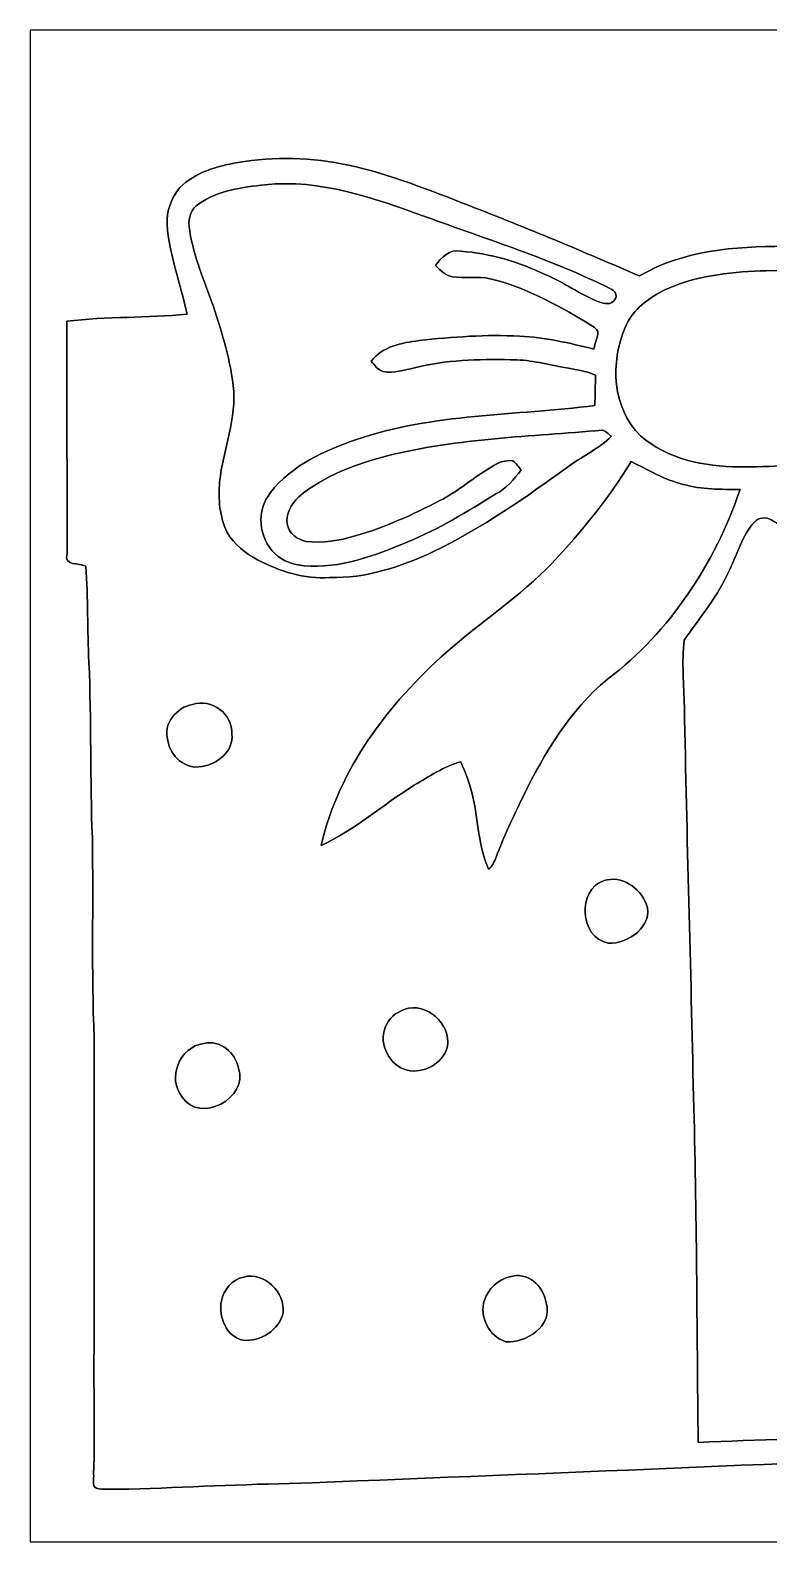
# Model space of a CAD drawing. Header units: centimetres. Extents: x -16.8 to 16.8, y -16.7 to 16.7.
# Drawn here: x -16.77 to -0.5, y -16.67 to 16.67 of the extents above; entities that cross this region are included whole.
import ezdxf

# ---------------------------------------------------------------- set-up
doc = ezdxf.new("R2010")
doc.units = ezdxf.units.CM
doc.header["$MEASUREMENT"] = 0
doc.layers.add('Layer 1', color=7, linetype='Continuous')

msp = doc.modelspace()

# ---------------------------------------------------------------- linework, layer by layer
at = {"layer": 'Layer 1', "color": 7}
for points, knots in [([(-16.77458, 16.66875), (-16.77458, 16.66875), (16.77458, 16.66875), (16.77458, 16.66875), (16.77458, 16.66875), (16.77458, 16.66875), (16.77458, -16.66875), (16.77458, -16.66875), (16.77458, -16.66875), (16.77458, -16.66875), (-16.77458, -16.66875), (-16.77458, -16.66875), (-16.77458, -16.66875), (-16.77458, -16.66875), (-16.77458, 16.66875), (-16.77458, 16.66875), (-16.77458, 16.66875), (-16.77458, 16.66875), (-16.77458, 16.66875), (-16.77458, 16.66875)], [0, 0, 0, 0, 0.16666667, 0.16666667, 0.16666667, 0.16666667, 0.33333333, 0.33333333, 0.33333333, 0.33333333, 0.5, 0.5, 0.5, 0.5, 0.66666667, 0.66666667, 0.66666667, 0.66666667, 1, 1, 1, 1]), ([(9.79029, 14.87699), (8.35201, 14.79585), (6.91339, 14.59512), (5.53014, 14.18308), (5.53014, 14.18308), (4.18359, 13.76116), (3.00531, 12.94553), (1.86478, 12.13908), (1.86478, 12.13908), (1.57268, 11.95423), (1.30246, 11.58628), (0.91475, 11.72704), (0.91475, 11.72704), (0.56303, 11.81876), (0.20743, 11.90449), (-0.15804, 11.90519), (-0.15804, 11.90519), (-1.24425, 11.89531), (-2.38725, 11.82017), (-3.34292, 11.24832), (-3.34292, 11.24832), (-4.58646, 11.78384), (-5.83283, 12.31336), (-7.09683, 12.79948), (-7.09683, 12.79948), (-7.96819, 13.14274), (-8.84273, 13.49199), (-9.75995, 13.69307), (-9.75995, 13.69307), (-10.5597, 13.87369), (-11.39402, 13.88181), (-12.20188, 13.75163), (-12.20188, 13.75163), (-12.65978, 13.66908), (-13.14062, 13.53644), (-13.47858, 13.19671), (-13.47858, 13.19671), (-13.66485, 12.97199), (-13.77315, 12.67848), (-13.75904, 12.38497), (-13.75904, 12.38497), (-13.70965, 11.70587), (-13.45353, 11.06593), (-13.31877, 10.40306), (-13.31877, 10.40306), (-14.20036, 10.32192), (-15.08936, 10.3572), (-15.96919, 10.25031), (-15.96919, 10.25031), (-15.97836, 8.54428), (-15.95614, 6.83789), (-15.96284, 5.13151), (-15.96284, 5.13151), (-16.04857, 4.82812), (-15.69896, 4.94171), (-15.54798, 4.84611), (-15.54798, 4.84611), (-15.49753, 4.14302), (-15.51693, 3.43676), (-15.48095, 2.73297), (-15.48095, 2.73297), (-15.42697, 1.44039), (-15.45731, 0.1464), (-15.40475, -1.14618), (-15.40475, -1.14618), (-15.38111, -2.61585), (-15.42838, -4.08658), (-15.36559, -5.5559), (-15.36559, -5.5559), (-15.36065, -7.79039), (-15.36383, -10.02453), (-15.36453, -12.25903), (-15.36453, -12.25903), (-15.38746, -13.23516), (-15.33772, -14.2113), (-15.38005, -15.18708), (-15.38005, -15.18708), (-15.35818, -15.26787), (-15.43262, -15.43932), (-15.31761, -15.48977), (-15.31761, -15.48977), (-15.16027, -15.53034), (-14.99447, -15.50141), (-14.83431, -15.51129), (-14.83431, -15.51129), (-13.57595, -15.48553), (-12.31935, -15.40475), (-11.06064, -15.38499), (-11.06064, -15.38499), (-5.74463, -15.17721), (-0.42863, -14.96166), (4.88632, -14.72424), (4.88632, -14.72424), (8.75206, -14.54044), (12.61957, -14.38204), (16.48248, -14.14815), (16.48248, -14.14815), (16.53328, -12.50597), (16.41052, -10.86626), (16.34208, -9.22655), (16.34208, -9.22655), (16.24259, -7.77734), (16.13711, -6.32813), (16.008, -4.88103), (16.008, -4.88103), (15.69508, -1.11054), (15.27563, 2.65324), (15.10312, 6.43396), (15.10312, 6.43396), (15.3349, 6.46994), (15.57337, 6.483), (15.79668, 6.56061), (15.79668, 6.56061), (15.4619, 8.20808), (15.86794, 9.93422), (15.37123, 11.55735), (15.37123, 11.55735), (14.33336, 11.56159), (13.30149, 11.38837), (12.26291, 11.45963), (12.26291, 11.45963), (12.28513, 12.21211), (12.67636, 12.93636), (12.48798, 13.69448), (12.48798, 13.69448), (12.39132, 14.19049), (11.97786, 14.56514), (11.51043, 14.71612), (11.51043, 14.71612), (10.95551, 14.89004), (10.36637, 14.89886), (9.79029, 14.87699)], [0, 0, 0, 0, 0.02941176, 0.02941176, 0.02941176, 0.02941176, 0.05882353, 0.05882353, 0.05882353, 0.05882353, 0.08823529, 0.08823529, 0.08823529, 0.08823529, 0.11764706, 0.11764706, 0.11764706, 0.11764706, 0.14705882, 0.14705882, 0.14705882, 0.14705882, 0.17647059, 0.17647059, 0.17647059, 0.17647059, 0.20588235, 0.20588235, 0.20588235, 0.20588235, 0.23529412, 0.23529412, 0.23529412, 0.23529412, 0.26470588, 0.26470588, 0.26470588, 0.26470588, 0.29411765, 0.29411765, 0.29411765, 0.29411765, 0.32352941, 0.32352941, 0.32352941, 0.32352941, 0.35294118, 0.35294118, 0.35294118, 0.35294118, 0.38235294, 0.38235294, 0.38235294, 0.38235294, 0.41176471, 0.41176471, 0.41176471, 0.41176471, 0.44117647, 0.44117647, 0.44117647, 0.44117647, 0.47058824, 0.47058824, 0.47058824, 0.47058824, 0.5, 0.5, 0.5, 0.5, 0.52941176, 0.52941176, 0.52941176, 0.52941176, 0.55882353, 0.55882353, 0.55882353, 0.55882353, 0.58823529, 0.58823529, 0.58823529, 0.58823529, 0.61764706, 0.61764706, 0.61764706, 0.61764706, 0.64705882, 0.64705882, 0.64705882, 0.64705882, 0.67647059, 0.67647059, 0.67647059, 0.67647059, 0.70588235, 0.70588235, 0.70588235, 0.70588235, 0.73529412, 0.73529412, 0.73529412, 0.73529412, 0.76470588, 0.76470588, 0.76470588, 0.76470588, 0.79411765, 0.79411765, 0.79411765, 0.79411765, 0.82352941, 0.82352941, 0.82352941, 0.82352941, 0.85294118, 0.85294118, 0.85294118, 0.85294118, 0.88235294, 0.88235294, 0.88235294, 0.88235294, 0.91176471, 0.91176471, 0.91176471, 0.91176471, 0.94117647, 0.94117647, 0.94117647, 0.94117647, 1, 1, 1, 1]), ([(-11.60039, 13.26056), (-10.38154, 13.3918), (-9.20291, 12.96282), (-8.07403, 12.56206), (-8.07403, 12.56206), (-6.70278, 12.05442), (-5.29731, 11.62191), (-3.98533, 10.96821), (-3.98533, 10.96821), (-3.89855, 10.92835), (-3.81564, 10.82499), (-3.88832, 10.73291), (-3.88832, 10.73291), (-3.95852, 10.60062), (-4.12644, 10.63131), (-4.24462, 10.67682), (-4.24462, 10.67682), (-4.64891, 10.84686), (-5.01015, 11.10227), (-5.41267, 11.27584), (-5.41267, 11.27584), (-6.0004, 11.55629), (-6.63504, 11.75138), (-7.28733, 11.79336), (-7.28733, 11.79336), (-7.53181, 11.85086), (-7.71102, 11.65084), (-7.84366, 11.47939), (-7.84366, 11.47939), (-7.73324, 11.37779), (-7.62247, 11.25608), (-7.46725, 11.22998), (-7.46725, 11.22998), (-7.19138, 11.18835), (-6.90704, 11.25149), (-6.63434, 11.18517), (-6.63434, 11.18517), (-5.87551, 11.00631), (-5.18442, 10.62743), (-4.52191, 10.22738), (-4.52191, 10.22738), (-4.42983, 10.16988), (-4.32223, 10.12225), (-4.26191, 10.02736), (-4.26191, 10.02736), (-4.26685, 9.89295), (-4.32082, 9.76701), (-4.35328, 9.63789), (-4.35328, 9.63789), (-4.88809, 9.76806), (-5.42819, 9.89753), (-5.98064, 9.92011), (-5.98064, 9.92011), (-6.72289, 9.96386), (-7.46478, 9.90282), (-8.20244, 9.82451), (-8.20244, 9.82451), (-8.58591, 9.773), (-9.00783, 9.70033), (-9.25689, 9.36907), (-9.25689, 9.36907), (-9.17857, 9.2837), (-9.11154, 9.16905), (-8.9916, 9.13977), (-8.9916, 9.13977), (-8.75947, 9.09673), (-8.53193, 9.17504), (-8.30756, 9.22196), (-8.30756, 9.22196), (-7.61683, 9.39871), (-6.89928, 9.41282), (-6.19054, 9.40259), (-6.19054, 9.40259), (-5.80425, 9.40576), (-5.42643, 9.31545), (-5.05001, 9.24101), (-5.05001, 9.24101), (-4.80236, 9.19233), (-4.54942, 9.15846), (-4.31377, 9.06427), (-4.31377, 9.06427), (-4.318, 8.84061), (-4.324, 8.6166), (-4.33035, 8.39258), (-4.33035, 8.39258), (-6.08118, 8.16434), (-7.89058, 8.2229), (-9.57968, 7.64117), (-9.57968, 7.64117), (-10.28383, 7.40093), (-11.01337, 7.07707), (-11.47763, 6.46959), (-11.47763, 6.46959), (-11.80006, 6.08789), (-11.73974, 5.46629), (-11.38343, 5.12657), (-11.38343, 5.12657), (-11.21516, 4.95547), (-10.97033, 4.88597), (-10.7382, 4.85881), (-10.7382, 4.85881), (-9.94269, 4.7879), (-9.17504, 5.08071), (-8.45432, 5.38374), (-8.45432, 5.38374), (-7.76711, 5.65926), (-7.14199, 6.05896), (-6.51087, 6.44066), (-6.51087, 6.44066), (-6.27874, 6.56414), (-6.11082, 6.76487), (-5.95595, 6.97159), (-5.95595, 6.97159), (-6.01098, 7.0418), (-6.06108, 7.118), (-6.13339, 7.17197), (-6.13339, 7.17197), (-6.3059, 7.19526), (-6.47241, 7.12893), (-6.61211, 7.03439), (-6.61211, 7.03439), (-7.00229, 6.80826), (-7.33954, 6.50028), (-7.74347, 6.29779), (-7.74347, 6.29779), (-8.34002, 5.97994), (-8.96232, 5.70794), (-9.61037, 5.51392), (-9.61037, 5.51392), (-9.96068, 5.40949), (-10.32933, 5.35376), (-10.69516, 5.39468), (-10.69516, 5.39468), (-10.87967, 5.43348), (-11.06417, 5.56366), (-11.10756, 5.75557), (-11.10756, 5.75557), (-11.15589, 5.99334), (-11.02148, 6.21841), (-10.85709, 6.37646), (-10.85709, 6.37646), (-10.29123, 6.85059), (-9.58039, 7.10247), (-8.87589, 7.28804), (-8.87589, 7.28804), (-7.33601, 7.67221), (-5.73969, 7.70502), (-4.16807, 7.84966), (-4.16807, 7.84966), (-4.08834, 7.82567), (-4.02908, 7.76252), (-3.96416, 7.71349), (-3.96416, 7.71349), (-4.22522, 7.44149), (-4.58294, 7.29403), (-4.88068, 7.06826), (-4.88068, 7.06826), (-5.84059, 6.37434), (-6.81567, 5.68713), (-7.88564, 5.17137), (-7.88564, 5.17137), (-8.60249, 4.83517), (-9.37613, 4.57518), (-10.17729, 4.59846), (-10.17729, 4.59846), (-10.73362, 4.56001), (-11.27972, 4.73393), (-11.76584, 4.99145), (-11.76584, 4.99145), (-12.03043, 5.13468), (-12.28125, 5.328), (-12.43365, 5.59223), (-12.43365, 5.59223), (-12.60334, 5.9369), (-12.63121, 6.33236), (-12.60122, 6.70948), (-12.60122, 6.70948), (-12.52502, 7.4235), (-12.21246, 8.10577), (-12.30101, 8.83602), (-12.30101, 8.83602), (-12.37862, 9.47843), (-12.57547, 10.10003), (-12.78467, 10.71033), (-12.78467, 10.71033), (-12.98152, 11.24267), (-13.19953, 11.77396), (-13.27326, 12.34122), (-13.27326, 12.34122), (-13.28879, 12.52996), (-13.22881, 12.73986), (-13.05666, 12.84217), (-13.05666, 12.84217), (-12.6305, 13.13286), (-12.10204, 13.20765), (-11.60039, 13.26056)], [0, 0, 0, 0, 0.02, 0.02, 0.02, 0.02, 0.04, 0.04, 0.04, 0.04, 0.06, 0.06, 0.06, 0.06, 0.08, 0.08, 0.08, 0.08, 0.1, 0.1, 0.1, 0.1, 0.12, 0.12, 0.12, 0.12, 0.14, 0.14, 0.14, 0.14, 0.16, 0.16, 0.16, 0.16, 0.18, 0.18, 0.18, 0.18, 0.2, 0.2, 0.2, 0.2, 0.22, 0.22, 0.22, 0.22, 0.24, 0.24, 0.24, 0.24, 0.26, 0.26, 0.26, 0.26, 0.28, 0.28, 0.28, 0.28, 0.3, 0.3, 0.3, 0.3, 0.32, 0.32, 0.32, 0.32, 0.34, 0.34, 0.34, 0.34, 0.36, 0.36, 0.36, 0.36, 0.38, 0.38, 0.38, 0.38, 0.4, 0.4, 0.4, 0.4, 0.42, 0.42, 0.42, 0.42, 0.44, 0.44, 0.44, 0.44, 0.46, 0.46, 0.46, 0.46, 0.48, 0.48, 0.48, 0.48, 0.5, 0.5, 0.5, 0.5, 0.52, 0.52, 0.52, 0.52, 0.54, 0.54, 0.54, 0.54, 0.56, 0.56, 0.56, 0.56, 0.58, 0.58, 0.58, 0.58, 0.6, 0.6, 0.6, 0.6, 0.62, 0.62, 0.62, 0.62, 0.64, 0.64, 0.64, 0.64, 0.66, 0.66, 0.66, 0.66, 0.68, 0.68, 0.68, 0.68, 0.7, 0.7, 0.7, 0.7, 0.72, 0.72, 0.72, 0.72, 0.74, 0.74, 0.74, 0.74, 0.76, 0.76, 0.76, 0.76, 0.78, 0.78, 0.78, 0.78, 0.8, 0.8, 0.8, 0.8, 0.82, 0.82, 0.82, 0.82, 0.84, 0.84, 0.84, 0.84, 0.86, 0.86, 0.86, 0.86, 0.88, 0.88, 0.88, 0.88, 0.9, 0.9, 0.9, 0.9, 0.92, 0.92, 0.92, 0.92, 0.94, 0.94, 0.94, 0.94, 0.96, 0.96, 0.96, 0.96, 1, 1, 1, 1]), ([(-0.81315, 11.35733), (-0.14429, 11.38555), (0.55527, 11.36156), (1.17863, 11.09028), (1.17863, 11.09028), (2.1276, 10.63801), (2.6289, 9.43645), (2.28212, 8.44444), (2.28212, 8.44444), (2.06481, 7.83766), (1.45909, 7.51593), (0.90064, 7.28169), (0.90064, 7.28169), (0.24694, 7.04956), (-0.46143, 7.03721), (-1.14723, 7.03792), (-1.14723, 7.03792), (-1.91135, 7.0485), (-2.72944, 7.20231), (-3.3207, 7.7216), (-3.3207, 7.7216), (-3.94758, 8.33155), (-3.9938, 9.34438), (-3.65831, 10.11414), (-3.65831, 10.11414), (-3.52778, 10.46092), (-3.21698, 10.69728), (-2.9083, 10.87896), (-2.9083, 10.87896), (-2.2666, 11.22045), (-1.52894, 11.31358), (-0.81315, 11.35733)], [0, 0, 0, 0, 0.11111111, 0.11111111, 0.11111111, 0.11111111, 0.22222222, 0.22222222, 0.22222222, 0.22222222, 0.33333333, 0.33333333, 0.33333333, 0.33333333, 0.44444444, 0.44444444, 0.44444444, 0.44444444, 0.55555556, 0.55555556, 0.55555556, 0.55555556, 0.66666667, 0.66666667, 0.66666667, 0.66666667, 0.77777778, 0.77777778, 0.77777778, 0.77777778, 1, 1, 1, 1]), ([(-3.53131, 7.15539), (-3.15348, 6.97759), (-2.79153, 6.7497), (-2.38054, 6.65304), (-2.38054, 6.65304), (-1.9752, 6.53309), (-1.54764, 6.5465), (-1.12889, 6.53732), (-1.12889, 6.53732), (-1.6831, 4.90961), (-2.66912, 3.39972), (-4.04954, 2.35656), (-4.04954, 2.35656), (-4.88139, 1.67252), (-5.43948, 0.72531), (-5.91009, -0.2286), (-5.91009, -0.2286), (-6.12352, -0.66851), (-6.33271, -1.11196), (-6.50522, -1.56986), (-6.50522, -1.56986), (-6.54403, -1.66723), (-6.58566, -1.77059), (-6.6735, -1.8348), (-6.6735, -1.8348), (-6.89293, -1.33244), (-6.89928, -0.77117), (-7.01534, -0.24201), (-7.01534, -0.24201), (-7.07355, 0.02716), (-7.17515, 0.28328), (-7.28345, 0.53516), (-7.28345, 0.53516), (-7.65598, 0.43321), (-7.97913, 0.21237), (-8.30827, 0.01799), (-8.30827, 0.01799), (-9.00183, -0.40958), (-9.61637, -0.97331), (-10.36179, -1.31269), (-10.36179, -1.31269), (-9.9762, 0.37606), (-8.87942, 1.81293), (-7.60307, 2.9464), (-7.60307, 2.9464), (-6.84248, 3.62373), (-5.97711, 4.17971), (-5.26838, 4.91561), (-5.26838, 4.91561), (-4.62986, 5.6134), (-4.01355, 6.33801), (-3.53131, 7.15539)], [0, 0, 0, 0, 0.07142857, 0.07142857, 0.07142857, 0.07142857, 0.14285714, 0.14285714, 0.14285714, 0.14285714, 0.21428571, 0.21428571, 0.21428571, 0.21428571, 0.28571429, 0.28571429, 0.28571429, 0.28571429, 0.35714286, 0.35714286, 0.35714286, 0.35714286, 0.42857143, 0.42857143, 0.42857143, 0.42857143, 0.5, 0.5, 0.5, 0.5, 0.57142857, 0.57142857, 0.57142857, 0.57142857, 0.64285714, 0.64285714, 0.64285714, 0.64285714, 0.71428571, 0.71428571, 0.71428571, 0.71428571, 0.78571429, 0.78571429, 0.78571429, 0.78571429, 0.85714286, 0.85714286, 0.85714286, 0.85714286, 1, 1, 1, 1]), ([(-0.81139, 5.82119), (-0.72178, 5.92279), (-0.55739, 5.94219), (-0.44309, 5.86987), (-0.44309, 5.86987), (-0.11395, 5.69983), (0.133, 5.41267), (0.40181, 5.16467), (0.40181, 5.16467), (0.80363, 4.77802), (1.27353, 4.42207), (1.48519, 3.88585), (1.48519, 3.88585), (1.59738, 3.46922), (1.60761, 3.03318), (1.59526, 2.60421), (1.59526, 2.60421), (1.52329, 1.34267), (1.60408, 0.07973), (1.61219, -1.18216), (1.61219, -1.18216), (1.70568, -5.55519), (1.79493, -9.92858), (1.92546, -14.30091), (1.92546, -14.30091), (0.60113, -14.38663), (-0.72602, -14.42402), (-2.05211, -14.47624), (-2.05211, -14.47624), (-2.08139, -11.93765), (-2.07857, -9.39871), (-2.15547, -6.86047), (-2.15547, -6.86047), (-2.21051, -3.99133), (-2.30434, -1.12289), (-2.35479, 1.7466), (-2.35479, 1.7466), (-2.36538, 2.23485), (-2.41864, 2.72733), (-2.36114, 3.21345), (-2.36114, 3.21345), (-2.00907, 3.72216), (-1.60267, 4.20511), (-1.35326, 4.77732), (-1.35326, 4.77732), (-1.18745, 5.13256), (-1.07738, 5.52309), (-0.81139, 5.82119)], [0, 0, 0, 0, 0.07692308, 0.07692308, 0.07692308, 0.07692308, 0.15384615, 0.15384615, 0.15384615, 0.15384615, 0.23076923, 0.23076923, 0.23076923, 0.23076923, 0.30769231, 0.30769231, 0.30769231, 0.30769231, 0.38461538, 0.38461538, 0.38461538, 0.38461538, 0.46153846, 0.46153846, 0.46153846, 0.46153846, 0.53846154, 0.53846154, 0.53846154, 0.53846154, 0.61538462, 0.61538462, 0.61538462, 0.61538462, 0.69230769, 0.69230769, 0.69230769, 0.69230769, 0.76923077, 0.76923077, 0.76923077, 0.76923077, 0.84615385, 0.84615385, 0.84615385, 0.84615385, 1, 1, 1, 1]), ([(-13.19671, 1.80022), (-12.77373, 1.93569), (-12.30701, 1.58891), (-12.32888, 1.14547), (-12.32888, 1.14547), (-12.28231, 0.76906), (-12.65202, 0.48507), (-12.98787, 0.42827), (-12.98787, 0.42827), (-13.34841, 0.35772), (-13.69554, 0.65299), (-13.7414, 1.00506), (-13.7414, 1.00506), (-13.86064, 1.36313), (-13.54526, 1.74025), (-13.19671, 1.80022)], [0, 0, 0, 0, 0.2, 0.2, 0.2, 0.2, 0.4, 0.4, 0.4, 0.4, 0.6, 0.6, 0.6, 0.6, 1, 1, 1, 1]), ([(-4.12715, -2.08598), (-3.74121, -1.96427), (-3.33904, -2.24719), (-3.19511, -2.59609), (-3.19511, -2.59609), (-3.02542, -3.08539), (-3.58987, -3.49003), (-4.03543, -3.46604), (-4.03543, -3.46604), (-4.66619, -3.34716), (-4.73146, -2.28353), (-4.12715, -2.08598)], [0, 0, 0, 0, 0.25, 0.25, 0.25, 0.25, 0.5, 0.5, 0.5, 0.5, 1, 1, 1, 1]), ([(-8.43386, -4.9022), (-7.93997, -4.81118), (-7.44008, -5.34952), (-7.60342, -5.83636), (-7.60342, -5.83636), (-7.75723, -6.16761), (-8.18233, -6.38281), (-8.53405, -6.24346), (-8.53405, -6.24346), (-8.90764, -6.10517), (-9.11331, -5.61658), (-8.92246, -5.26097), (-8.92246, -5.26097), (-8.83426, -5.06695), (-8.63353, -4.95124), (-8.43386, -4.9022)], [0, 0, 0, 0, 0.2, 0.2, 0.2, 0.2, 0.4, 0.4, 0.4, 0.4, 0.6, 0.6, 0.6, 0.6, 1, 1, 1, 1]), ([(-12.94941, -5.67937), (-12.59381, -5.58447), (-12.24068, -5.88186), (-12.18671, -6.22582), (-12.18671, -6.22582), (-11.94611, -6.88199), (-13.04255, -7.46196), (-13.42319, -6.86153), (-13.42319, -6.86153), (-13.76892, -6.44807), (-13.47929, -5.75028), (-12.94941, -5.67937)], [0, 0, 0, 0, 0.25, 0.25, 0.25, 0.25, 0.5, 0.5, 0.5, 0.5, 1, 1, 1, 1]), ([(-12.06747, -10.82957), (-11.61133, -10.70998), (-11.15448, -11.17141), (-11.20105, -11.62262), (-11.20105, -11.62262), (-11.28818, -12.00679), (-11.70481, -12.25444), (-12.08193, -12.2241), (-12.08193, -12.2241), (-12.45658, -12.14684), (-12.62909, -11.70093), (-12.56065, -11.35662), (-12.56065, -11.35662), (-12.50491, -11.11426), (-12.3257, -10.87191), (-12.06747, -10.82957)], [0, 0, 0, 0, 0.2, 0.2, 0.2, 0.2, 0.4, 0.4, 0.4, 0.4, 0.6, 0.6, 0.6, 0.6, 1, 1, 1, 1]), ([(-6.21171, -10.82851), (-5.81484, -10.69128), (-5.45994, -11.02819), (-5.39926, -11.39931), (-5.39926, -11.39931), (-5.25004, -11.90449), (-5.84553, -12.29607), (-6.29109, -12.25797), (-6.29109, -12.25797), (-6.66291, -12.13661), (-6.88199, -11.71293), (-6.7631, -11.33651), (-6.7631, -11.33651), (-6.67773, -11.09416), (-6.46677, -10.88178), (-6.21171, -10.82851)], [0, 0, 0, 0, 0.2, 0.2, 0.2, 0.2, 0.4, 0.4, 0.4, 0.4, 0.6, 0.6, 0.6, 0.6, 1, 1, 1, 1])]:
    msp.add_open_spline(points, degree=3, knots=knots, dxfattribs=at)
at = {"layer": 'Layer 1', "color": 250}
for points, knots in [([(9.79029, 14.87699), (10.36637, 14.89886), (10.95551, 14.89004), (11.51043, 14.71612), (11.51043, 14.71612), (11.97786, 14.56514), (12.39132, 14.19049), (12.48798, 13.69448), (12.48798, 13.69448), (12.67636, 12.93636), (12.28513, 12.21211), (12.26291, 11.45963), (12.26291, 11.45963), (13.30149, 11.38837), (14.33336, 11.56159), (15.37123, 11.55735), (15.37123, 11.55735), (15.86794, 9.93422), (15.4619, 8.20808), (15.79668, 6.56061), (15.79668, 6.56061), (15.57337, 6.483), (15.3349, 6.46994), (15.10312, 6.43396), (15.10312, 6.43396), (15.27563, 2.65324), (15.69508, -1.11054), (16.008, -4.88103), (16.008, -4.88103), (16.13711, -6.32813), (16.24259, -7.77734), (16.34208, -9.22655), (16.34208, -9.22655), (16.41052, -10.86626), (16.53328, -12.50597), (16.48248, -14.14815), (16.48248, -14.14815), (12.61957, -14.38204), (8.75206, -14.54044), (4.88632, -14.72424), (4.88632, -14.72424), (-0.42863, -14.96166), (-5.74463, -15.17721), (-11.06064, -15.38499), (-11.06064, -15.38499), (-12.31935, -15.40475), (-13.57595, -15.48553), (-14.83431, -15.51129), (-14.83431, -15.51129), (-14.99447, -15.50141), (-15.16027, -15.53034), (-15.31761, -15.48977), (-15.31761, -15.48977), (-15.43262, -15.43932), (-15.35818, -15.26787), (-15.38005, -15.18708), (-15.38005, -15.18708), (-15.33772, -14.2113), (-15.38746, -13.23516), (-15.36453, -12.25903), (-15.36453, -12.25903), (-15.36383, -10.02453), (-15.36065, -7.79039), (-15.36559, -5.5559), (-15.36559, -5.5559), (-15.42838, -4.08658), (-15.38111, -2.61585), (-15.40475, -1.14618), (-15.40475, -1.14618), (-15.45731, 0.1464), (-15.42697, 1.44039), (-15.48095, 2.73297), (-15.48095, 2.73297), (-15.51693, 3.43676), (-15.49753, 4.14302), (-15.54798, 4.84611), (-15.54798, 4.84611), (-15.69896, 4.94171), (-16.04857, 4.82812), (-15.96284, 5.13151), (-15.96284, 5.13151), (-15.95614, 6.83789), (-15.97836, 8.54428), (-15.96919, 10.25031), (-15.96919, 10.25031), (-15.08936, 10.3572), (-14.20036, 10.32192), (-13.31877, 10.40306), (-13.31877, 10.40306), (-13.45353, 11.06593), (-13.70965, 11.70587), (-13.75904, 12.38497), (-13.75904, 12.38497), (-13.77315, 12.67848), (-13.66485, 12.97199), (-13.47858, 13.19671), (-13.47858, 13.19671), (-13.14062, 13.53644), (-12.65978, 13.66908), (-12.20188, 13.75163), (-12.20188, 13.75163), (-11.39402, 13.88181), (-10.5597, 13.87369), (-9.75995, 13.69307), (-9.75995, 13.69307), (-8.84273, 13.49199), (-7.96819, 13.14274), (-7.09683, 12.79948), (-7.09683, 12.79948), (-5.83283, 12.31336), (-4.58646, 11.78384), (-3.34292, 11.24832), (-3.34292, 11.24832), (-2.38725, 11.82017), (-1.24425, 11.89531), (-0.15804, 11.90519), (-0.15804, 11.90519), (0.20743, 11.90449), (0.56303, 11.81876), (0.91475, 11.72704), (0.91475, 11.72704), (1.30246, 11.58628), (1.57268, 11.95423), (1.86478, 12.13908), (1.86478, 12.13908), (3.00531, 12.94553), (4.18359, 13.76116), (5.53014, 14.18308), (5.53014, 14.18308), (6.91339, 14.59512), (8.35201, 14.79585), (9.79029, 14.87699), (9.79029, 14.87699), (9.79029, 14.87699), (9.79029, 14.87699), (9.79029, 14.87699)], [0, 0, 0, 0, 0.02857143, 0.02857143, 0.02857143, 0.02857143, 0.05714286, 0.05714286, 0.05714286, 0.05714286, 0.08571429, 0.08571429, 0.08571429, 0.08571429, 0.11428571, 0.11428571, 0.11428571, 0.11428571, 0.14285714, 0.14285714, 0.14285714, 0.14285714, 0.17142857, 0.17142857, 0.17142857, 0.17142857, 0.2, 0.2, 0.2, 0.2, 0.22857143, 0.22857143, 0.22857143, 0.22857143, 0.25714286, 0.25714286, 0.25714286, 0.25714286, 0.28571429, 0.28571429, 0.28571429, 0.28571429, 0.31428571, 0.31428571, 0.31428571, 0.31428571, 0.34285714, 0.34285714, 0.34285714, 0.34285714, 0.37142857, 0.37142857, 0.37142857, 0.37142857, 0.4, 0.4, 0.4, 0.4, 0.42857143, 0.42857143, 0.42857143, 0.42857143, 0.45714286, 0.45714286, 0.45714286, 0.45714286, 0.48571429, 0.48571429, 0.48571429, 0.48571429, 0.51428571, 0.51428571, 0.51428571, 0.51428571, 0.54285714, 0.54285714, 0.54285714, 0.54285714, 0.57142857, 0.57142857, 0.57142857, 0.57142857, 0.6, 0.6, 0.6, 0.6, 0.62857143, 0.62857143, 0.62857143, 0.62857143, 0.65714286, 0.65714286, 0.65714286, 0.65714286, 0.68571429, 0.68571429, 0.68571429, 0.68571429, 0.71428571, 0.71428571, 0.71428571, 0.71428571, 0.74285714, 0.74285714, 0.74285714, 0.74285714, 0.77142857, 0.77142857, 0.77142857, 0.77142857, 0.8, 0.8, 0.8, 0.8, 0.82857143, 0.82857143, 0.82857143, 0.82857143, 0.85714286, 0.85714286, 0.85714286, 0.85714286, 0.88571429, 0.88571429, 0.88571429, 0.88571429, 0.91428571, 0.91428571, 0.91428571, 0.91428571, 0.94285714, 0.94285714, 0.94285714, 0.94285714, 1, 1, 1, 1]), ([(-11.60039, 13.26056), (-12.10204, 13.20765), (-12.6305, 13.13286), (-13.05666, 12.84217), (-13.05666, 12.84217), (-13.22881, 12.73986), (-13.28879, 12.52996), (-13.27326, 12.34122), (-13.27326, 12.34122), (-13.19953, 11.77396), (-12.98152, 11.24267), (-12.78467, 10.71033), (-12.78467, 10.71033), (-12.57547, 10.10003), (-12.37862, 9.47843), (-12.30101, 8.83602), (-12.30101, 8.83602), (-12.21246, 8.10577), (-12.52502, 7.4235), (-12.60122, 6.70948), (-12.60122, 6.70948), (-12.63121, 6.33236), (-12.60334, 5.9369), (-12.43365, 5.59223), (-12.43365, 5.59223), (-12.28125, 5.328), (-12.03043, 5.13468), (-11.76584, 4.99145), (-11.76584, 4.99145), (-11.27972, 4.73393), (-10.73362, 4.56001), (-10.17729, 4.59846), (-10.17729, 4.59846), (-9.37613, 4.57518), (-8.60249, 4.83517), (-7.88564, 5.17137), (-7.88564, 5.17137), (-6.81567, 5.68713), (-5.84059, 6.37434), (-4.88068, 7.06826), (-4.88068, 7.06826), (-4.58294, 7.29403), (-4.22522, 7.44149), (-3.96416, 7.71349), (-3.96416, 7.71349), (-4.02908, 7.76252), (-4.08834, 7.82567), (-4.16807, 7.84966), (-4.16807, 7.84966), (-5.73969, 7.70502), (-7.33601, 7.67221), (-8.87589, 7.28804), (-8.87589, 7.28804), (-9.58039, 7.10247), (-10.29123, 6.85059), (-10.85709, 6.37646), (-10.85709, 6.37646), (-11.02148, 6.21841), (-11.15589, 5.99334), (-11.10756, 5.75557), (-11.10756, 5.75557), (-11.06417, 5.56366), (-10.87967, 5.43348), (-10.69516, 5.39468), (-10.69516, 5.39468), (-10.32933, 5.35376), (-9.96068, 5.40949), (-9.61037, 5.51392), (-9.61037, 5.51392), (-8.96232, 5.70794), (-8.34002, 5.97994), (-7.74347, 6.29779), (-7.74347, 6.29779), (-7.33954, 6.50028), (-7.00229, 6.80826), (-6.61211, 7.03439), (-6.61211, 7.03439), (-6.47241, 7.12893), (-6.3059, 7.19526), (-6.13339, 7.17197), (-6.13339, 7.17197), (-6.06108, 7.118), (-6.01098, 7.0418), (-5.95595, 6.97159), (-5.95595, 6.97159), (-6.11082, 6.76487), (-6.27874, 6.56414), (-6.51087, 6.44066), (-6.51087, 6.44066), (-7.14199, 6.05896), (-7.76711, 5.65926), (-8.45432, 5.38374), (-8.45432, 5.38374), (-9.17504, 5.08071), (-9.94269, 4.7879), (-10.7382, 4.85881), (-10.7382, 4.85881), (-10.97033, 4.88597), (-11.21516, 4.95547), (-11.38343, 5.12657), (-11.38343, 5.12657), (-11.73974, 5.46629), (-11.80006, 6.08789), (-11.47763, 6.46959), (-11.47763, 6.46959), (-11.01337, 7.07707), (-10.28383, 7.40093), (-9.57968, 7.64117), (-9.57968, 7.64117), (-7.89058, 8.2229), (-6.08118, 8.16434), (-4.33035, 8.39258), (-4.33035, 8.39258), (-4.324, 8.6166), (-4.318, 8.84061), (-4.31377, 9.06427), (-4.31377, 9.06427), (-4.54942, 9.15846), (-4.80236, 9.19233), (-5.05001, 9.24101), (-5.05001, 9.24101), (-5.42643, 9.31545), (-5.80425, 9.40576), (-6.19054, 9.40259), (-6.19054, 9.40259), (-6.89928, 9.41282), (-7.61683, 9.39871), (-8.30756, 9.22196), (-8.30756, 9.22196), (-8.53193, 9.17504), (-8.75947, 9.09673), (-8.9916, 9.13977), (-8.9916, 9.13977), (-9.11154, 9.16905), (-9.17857, 9.2837), (-9.25689, 9.36907), (-9.25689, 9.36907), (-9.00783, 9.70033), (-8.58591, 9.773), (-8.20244, 9.82451), (-8.20244, 9.82451), (-7.46478, 9.90282), (-6.72289, 9.96386), (-5.98064, 9.92011), (-5.98064, 9.92011), (-5.42819, 9.89753), (-4.88809, 9.76806), (-4.35328, 9.63789), (-4.35328, 9.63789), (-4.32082, 9.76701), (-4.26685, 9.89295), (-4.26191, 10.02736), (-4.26191, 10.02736), (-4.32223, 10.12225), (-4.42983, 10.16988), (-4.52191, 10.22738), (-4.52191, 10.22738), (-5.18442, 10.62743), (-5.87551, 11.00631), (-6.63434, 11.18517), (-6.63434, 11.18517), (-6.90704, 11.25149), (-7.19138, 11.18835), (-7.46725, 11.22998), (-7.46725, 11.22998), (-7.62247, 11.25608), (-7.73324, 11.37779), (-7.84366, 11.47939), (-7.84366, 11.47939), (-7.71102, 11.65084), (-7.53181, 11.85086), (-7.28733, 11.79336), (-7.28733, 11.79336), (-6.63504, 11.75138), (-6.0004, 11.55629), (-5.41267, 11.27584), (-5.41267, 11.27584), (-5.01015, 11.10227), (-4.64891, 10.84686), (-4.24462, 10.67682), (-4.24462, 10.67682), (-4.12644, 10.63131), (-3.95852, 10.60062), (-3.88832, 10.73291), (-3.88832, 10.73291), (-3.81564, 10.82499), (-3.89855, 10.92835), (-3.98533, 10.96821), (-3.98533, 10.96821), (-5.29731, 11.62191), (-6.70278, 12.05442), (-8.07403, 12.56206), (-8.07403, 12.56206), (-9.20291, 12.96282), (-10.38154, 13.3918), (-11.60039, 13.26056), (-11.60039, 13.26056), (-11.60039, 13.26056), (-11.60039, 13.26056), (-11.60039, 13.26056)], [0, 0, 0, 0, 0.01960784, 0.01960784, 0.01960784, 0.01960784, 0.03921569, 0.03921569, 0.03921569, 0.03921569, 0.05882353, 0.05882353, 0.05882353, 0.05882353, 0.07843137, 0.07843137, 0.07843137, 0.07843137, 0.09803922, 0.09803922, 0.09803922, 0.09803922, 0.11764706, 0.11764706, 0.11764706, 0.11764706, 0.1372549, 0.1372549, 0.1372549, 0.1372549, 0.15686275, 0.15686275, 0.15686275, 0.15686275, 0.17647059, 0.17647059, 0.17647059, 0.17647059, 0.19607843, 0.19607843, 0.19607843, 0.19607843, 0.21568627, 0.21568627, 0.21568627, 0.21568627, 0.23529412, 0.23529412, 0.23529412, 0.23529412, 0.25490196, 0.25490196, 0.25490196, 0.25490196, 0.2745098, 0.2745098, 0.2745098, 0.2745098, 0.29411765, 0.29411765, 0.29411765, 0.29411765, 0.31372549, 0.31372549, 0.31372549, 0.31372549, 0.33333333, 0.33333333, 0.33333333, 0.33333333, 0.35294118, 0.35294118, 0.35294118, 0.35294118, 0.37254902, 0.37254902, 0.37254902, 0.37254902, 0.39215686, 0.39215686, 0.39215686, 0.39215686, 0.41176471, 0.41176471, 0.41176471, 0.41176471, 0.43137255, 0.43137255, 0.43137255, 0.43137255, 0.45098039, 0.45098039, 0.45098039, 0.45098039, 0.47058824, 0.47058824, 0.47058824, 0.47058824, 0.49019608, 0.49019608, 0.49019608, 0.49019608, 0.50980392, 0.50980392, 0.50980392, 0.50980392, 0.52941176, 0.52941176, 0.52941176, 0.52941176, 0.54901961, 0.54901961, 0.54901961, 0.54901961, 0.56862745, 0.56862745, 0.56862745, 0.56862745, 0.58823529, 0.58823529, 0.58823529, 0.58823529, 0.60784314, 0.60784314, 0.60784314, 0.60784314, 0.62745098, 0.62745098, 0.62745098, 0.62745098, 0.64705882, 0.64705882, 0.64705882, 0.64705882, 0.66666667, 0.66666667, 0.66666667, 0.66666667, 0.68627451, 0.68627451, 0.68627451, 0.68627451, 0.70588235, 0.70588235, 0.70588235, 0.70588235, 0.7254902, 0.7254902, 0.7254902, 0.7254902, 0.74509804, 0.74509804, 0.74509804, 0.74509804, 0.76470588, 0.76470588, 0.76470588, 0.76470588, 0.78431373, 0.78431373, 0.78431373, 0.78431373, 0.80392157, 0.80392157, 0.80392157, 0.80392157, 0.82352941, 0.82352941, 0.82352941, 0.82352941, 0.84313725, 0.84313725, 0.84313725, 0.84313725, 0.8627451, 0.8627451, 0.8627451, 0.8627451, 0.88235294, 0.88235294, 0.88235294, 0.88235294, 0.90196078, 0.90196078, 0.90196078, 0.90196078, 0.92156863, 0.92156863, 0.92156863, 0.92156863, 0.94117647, 0.94117647, 0.94117647, 0.94117647, 0.96078431, 0.96078431, 0.96078431, 0.96078431, 1, 1, 1, 1]), ([(-0.81315, 11.35733), (-1.52894, 11.31358), (-2.2666, 11.22045), (-2.9083, 10.87896), (-2.9083, 10.87896), (-3.21698, 10.69728), (-3.52778, 10.46092), (-3.65831, 10.11414), (-3.65831, 10.11414), (-3.9938, 9.34438), (-3.94758, 8.33155), (-3.3207, 7.7216), (-3.3207, 7.7216), (-2.72944, 7.20231), (-1.91135, 7.0485), (-1.14723, 7.03792), (-1.14723, 7.03792), (-0.46143, 7.03721), (0.24694, 7.04956), (0.90064, 7.28169), (0.90064, 7.28169), (1.45909, 7.51593), (2.06481, 7.83766), (2.28212, 8.44444), (2.28212, 8.44444), (2.6289, 9.43645), (2.1276, 10.63801), (1.17863, 11.09028), (1.17863, 11.09028), (0.55527, 11.36156), (-0.14429, 11.38555), (-0.81315, 11.35733), (-0.81315, 11.35733), (-0.81315, 11.35733), (-0.81315, 11.35733), (-0.81315, 11.35733)], [0, 0, 0, 0, 0.1, 0.1, 0.1, 0.1, 0.2, 0.2, 0.2, 0.2, 0.3, 0.3, 0.3, 0.3, 0.4, 0.4, 0.4, 0.4, 0.5, 0.5, 0.5, 0.5, 0.6, 0.6, 0.6, 0.6, 0.7, 0.7, 0.7, 0.7, 0.8, 0.8, 0.8, 0.8, 1, 1, 1, 1]), ([(-3.53131, 7.15539), (-4.01355, 6.33801), (-4.62986, 5.6134), (-5.26838, 4.91561), (-5.26838, 4.91561), (-5.97711, 4.17971), (-6.84248, 3.62373), (-7.60307, 2.9464), (-7.60307, 2.9464), (-8.87942, 1.81293), (-9.9762, 0.37606), (-10.36179, -1.31269), (-10.36179, -1.31269), (-9.61637, -0.97331), (-9.00183, -0.40958), (-8.30827, 0.01799), (-8.30827, 0.01799), (-7.97913, 0.21237), (-7.65598, 0.43321), (-7.28345, 0.53516), (-7.28345, 0.53516), (-7.17515, 0.28328), (-7.07355, 0.02716), (-7.01534, -0.24201), (-7.01534, -0.24201), (-6.89928, -0.77117), (-6.89293, -1.33244), (-6.6735, -1.8348), (-6.6735, -1.8348), (-6.58566, -1.77059), (-6.54403, -1.66723), (-6.50522, -1.56986), (-6.50522, -1.56986), (-6.33271, -1.11196), (-6.12352, -0.66851), (-5.91009, -0.2286), (-5.91009, -0.2286), (-5.43948, 0.72531), (-4.88139, 1.67252), (-4.04954, 2.35656), (-4.04954, 2.35656), (-2.66912, 3.39972), (-1.6831, 4.90961), (-1.12889, 6.53732), (-1.12889, 6.53732), (-1.54764, 6.5465), (-1.9752, 6.53309), (-2.38054, 6.65304), (-2.38054, 6.65304), (-2.79153, 6.7497), (-3.15348, 6.97759), (-3.53131, 7.15539), (-3.53131, 7.15539), (-3.53131, 7.15539), (-3.53131, 7.15539), (-3.53131, 7.15539)], [0, 0, 0, 0, 0.06666667, 0.06666667, 0.06666667, 0.06666667, 0.13333333, 0.13333333, 0.13333333, 0.13333333, 0.2, 0.2, 0.2, 0.2, 0.26666667, 0.26666667, 0.26666667, 0.26666667, 0.33333333, 0.33333333, 0.33333333, 0.33333333, 0.4, 0.4, 0.4, 0.4, 0.46666667, 0.46666667, 0.46666667, 0.46666667, 0.53333333, 0.53333333, 0.53333333, 0.53333333, 0.6, 0.6, 0.6, 0.6, 0.66666667, 0.66666667, 0.66666667, 0.66666667, 0.73333333, 0.73333333, 0.73333333, 0.73333333, 0.8, 0.8, 0.8, 0.8, 0.86666667, 0.86666667, 0.86666667, 0.86666667, 1, 1, 1, 1]), ([(-0.81139, 5.82119), (-1.07738, 5.52309), (-1.18745, 5.13256), (-1.35326, 4.77732), (-1.35326, 4.77732), (-1.60267, 4.20511), (-2.00907, 3.72216), (-2.36114, 3.21345), (-2.36114, 3.21345), (-2.41864, 2.72733), (-2.36538, 2.23485), (-2.35479, 1.7466), (-2.35479, 1.7466), (-2.30434, -1.12289), (-2.21051, -3.99133), (-2.15547, -6.86047), (-2.15547, -6.86047), (-2.07857, -9.39871), (-2.08139, -11.93765), (-2.05211, -14.47624), (-2.05211, -14.47624), (-0.72602, -14.42402), (0.60113, -14.38663), (1.92546, -14.30091), (1.92546, -14.30091), (1.79493, -9.92858), (1.70568, -5.55519), (1.61219, -1.18216), (1.61219, -1.18216), (1.60408, 0.07973), (1.52329, 1.34267), (1.59526, 2.60421), (1.59526, 2.60421), (1.60761, 3.03318), (1.59738, 3.46922), (1.48519, 3.88585), (1.48519, 3.88585), (1.27353, 4.42207), (0.80363, 4.77802), (0.40181, 5.16467), (0.40181, 5.16467), (0.133, 5.41267), (-0.11395, 5.69983), (-0.44309, 5.86987), (-0.44309, 5.86987), (-0.55739, 5.94219), (-0.72178, 5.92279), (-0.81139, 5.82119), (-0.81139, 5.82119), (-0.81139, 5.82119), (-0.81139, 5.82119), (-0.81139, 5.82119)], [0, 0, 0, 0, 0.07142857, 0.07142857, 0.07142857, 0.07142857, 0.14285714, 0.14285714, 0.14285714, 0.14285714, 0.21428571, 0.21428571, 0.21428571, 0.21428571, 0.28571429, 0.28571429, 0.28571429, 0.28571429, 0.35714286, 0.35714286, 0.35714286, 0.35714286, 0.42857143, 0.42857143, 0.42857143, 0.42857143, 0.5, 0.5, 0.5, 0.5, 0.57142857, 0.57142857, 0.57142857, 0.57142857, 0.64285714, 0.64285714, 0.64285714, 0.64285714, 0.71428571, 0.71428571, 0.71428571, 0.71428571, 0.78571429, 0.78571429, 0.78571429, 0.78571429, 0.85714286, 0.85714286, 0.85714286, 0.85714286, 1, 1, 1, 1]), ([(-13.19671, 1.80022), (-13.54526, 1.74025), (-13.86064, 1.36313), (-13.7414, 1.00506), (-13.7414, 1.00506), (-13.69554, 0.65299), (-13.34841, 0.35772), (-12.98787, 0.42827), (-12.98787, 0.42827), (-12.65202, 0.48507), (-12.28231, 0.76906), (-12.32888, 1.14547), (-12.32888, 1.14547), (-12.30701, 1.58891), (-12.77373, 1.93569), (-13.19671, 1.80022), (-13.19671, 1.80022), (-13.19671, 1.80022), (-13.19671, 1.80022), (-13.19671, 1.80022)], [0, 0, 0, 0, 0.16666667, 0.16666667, 0.16666667, 0.16666667, 0.33333333, 0.33333333, 0.33333333, 0.33333333, 0.5, 0.5, 0.5, 0.5, 0.66666667, 0.66666667, 0.66666667, 0.66666667, 1, 1, 1, 1]), ([(-4.12715, -2.08598), (-4.73146, -2.28353), (-4.66619, -3.34716), (-4.03543, -3.46604), (-4.03543, -3.46604), (-3.58987, -3.49003), (-3.02542, -3.08539), (-3.19511, -2.59609), (-3.19511, -2.59609), (-3.33904, -2.24719), (-3.74121, -1.96427), (-4.12715, -2.08598), (-4.12715, -2.08598), (-4.12715, -2.08598), (-4.12715, -2.08598), (-4.12715, -2.08598)], [0, 0, 0, 0, 0.2, 0.2, 0.2, 0.2, 0.4, 0.4, 0.4, 0.4, 0.6, 0.6, 0.6, 0.6, 1, 1, 1, 1]), ([(-8.43386, -4.9022), (-8.63353, -4.95124), (-8.83426, -5.06695), (-8.92246, -5.26097), (-8.92246, -5.26097), (-9.11331, -5.61658), (-8.90764, -6.10517), (-8.53405, -6.24346), (-8.53405, -6.24346), (-8.18233, -6.38281), (-7.75723, -6.16761), (-7.60342, -5.83636), (-7.60342, -5.83636), (-7.44008, -5.34952), (-7.93997, -4.81118), (-8.43386, -4.9022), (-8.43386, -4.9022), (-8.43386, -4.9022), (-8.43386, -4.9022), (-8.43386, -4.9022)], [0, 0, 0, 0, 0.16666667, 0.16666667, 0.16666667, 0.16666667, 0.33333333, 0.33333333, 0.33333333, 0.33333333, 0.5, 0.5, 0.5, 0.5, 0.66666667, 0.66666667, 0.66666667, 0.66666667, 1, 1, 1, 1]), ([(-12.94941, -5.67937), (-13.47929, -5.75028), (-13.76892, -6.44807), (-13.42319, -6.86153), (-13.42319, -6.86153), (-13.04255, -7.46196), (-11.94611, -6.88199), (-12.18671, -6.22582), (-12.18671, -6.22582), (-12.24068, -5.88186), (-12.59381, -5.58447), (-12.94941, -5.67937), (-12.94941, -5.67937), (-12.94941, -5.67937), (-12.94941, -5.67937), (-12.94941, -5.67937)], [0, 0, 0, 0, 0.2, 0.2, 0.2, 0.2, 0.4, 0.4, 0.4, 0.4, 0.6, 0.6, 0.6, 0.6, 1, 1, 1, 1]), ([(-12.06747, -10.82957), (-12.3257, -10.87191), (-12.50491, -11.11426), (-12.56065, -11.35662), (-12.56065, -11.35662), (-12.62909, -11.70093), (-12.45658, -12.14684), (-12.08193, -12.2241), (-12.08193, -12.2241), (-11.70481, -12.25444), (-11.28818, -12.00679), (-11.20105, -11.62262), (-11.20105, -11.62262), (-11.15448, -11.17141), (-11.61133, -10.70998), (-12.06747, -10.82957), (-12.06747, -10.82957), (-12.06747, -10.82957), (-12.06747, -10.82957), (-12.06747, -10.82957)], [0, 0, 0, 0, 0.16666667, 0.16666667, 0.16666667, 0.16666667, 0.33333333, 0.33333333, 0.33333333, 0.33333333, 0.5, 0.5, 0.5, 0.5, 0.66666667, 0.66666667, 0.66666667, 0.66666667, 1, 1, 1, 1]), ([(-6.21171, -10.82851), (-6.46677, -10.88178), (-6.67773, -11.09416), (-6.7631, -11.33651), (-6.7631, -11.33651), (-6.88199, -11.71293), (-6.66291, -12.13661), (-6.29109, -12.25797), (-6.29109, -12.25797), (-5.84553, -12.29607), (-5.25004, -11.90449), (-5.39926, -11.39931), (-5.39926, -11.39931), (-5.45994, -11.02819), (-5.81484, -10.69128), (-6.21171, -10.82851), (-6.21171, -10.82851), (-6.21171, -10.82851), (-6.21171, -10.82851), (-6.21171, -10.82851)], [0, 0, 0, 0, 0.16666667, 0.16666667, 0.16666667, 0.16666667, 0.33333333, 0.33333333, 0.33333333, 0.33333333, 0.5, 0.5, 0.5, 0.5, 0.66666667, 0.66666667, 0.66666667, 0.66666667, 1, 1, 1, 1])]:
    msp.add_open_spline(points, degree=3, knots=knots, dxfattribs=at)

doc.saveas('drawing.dxf')
